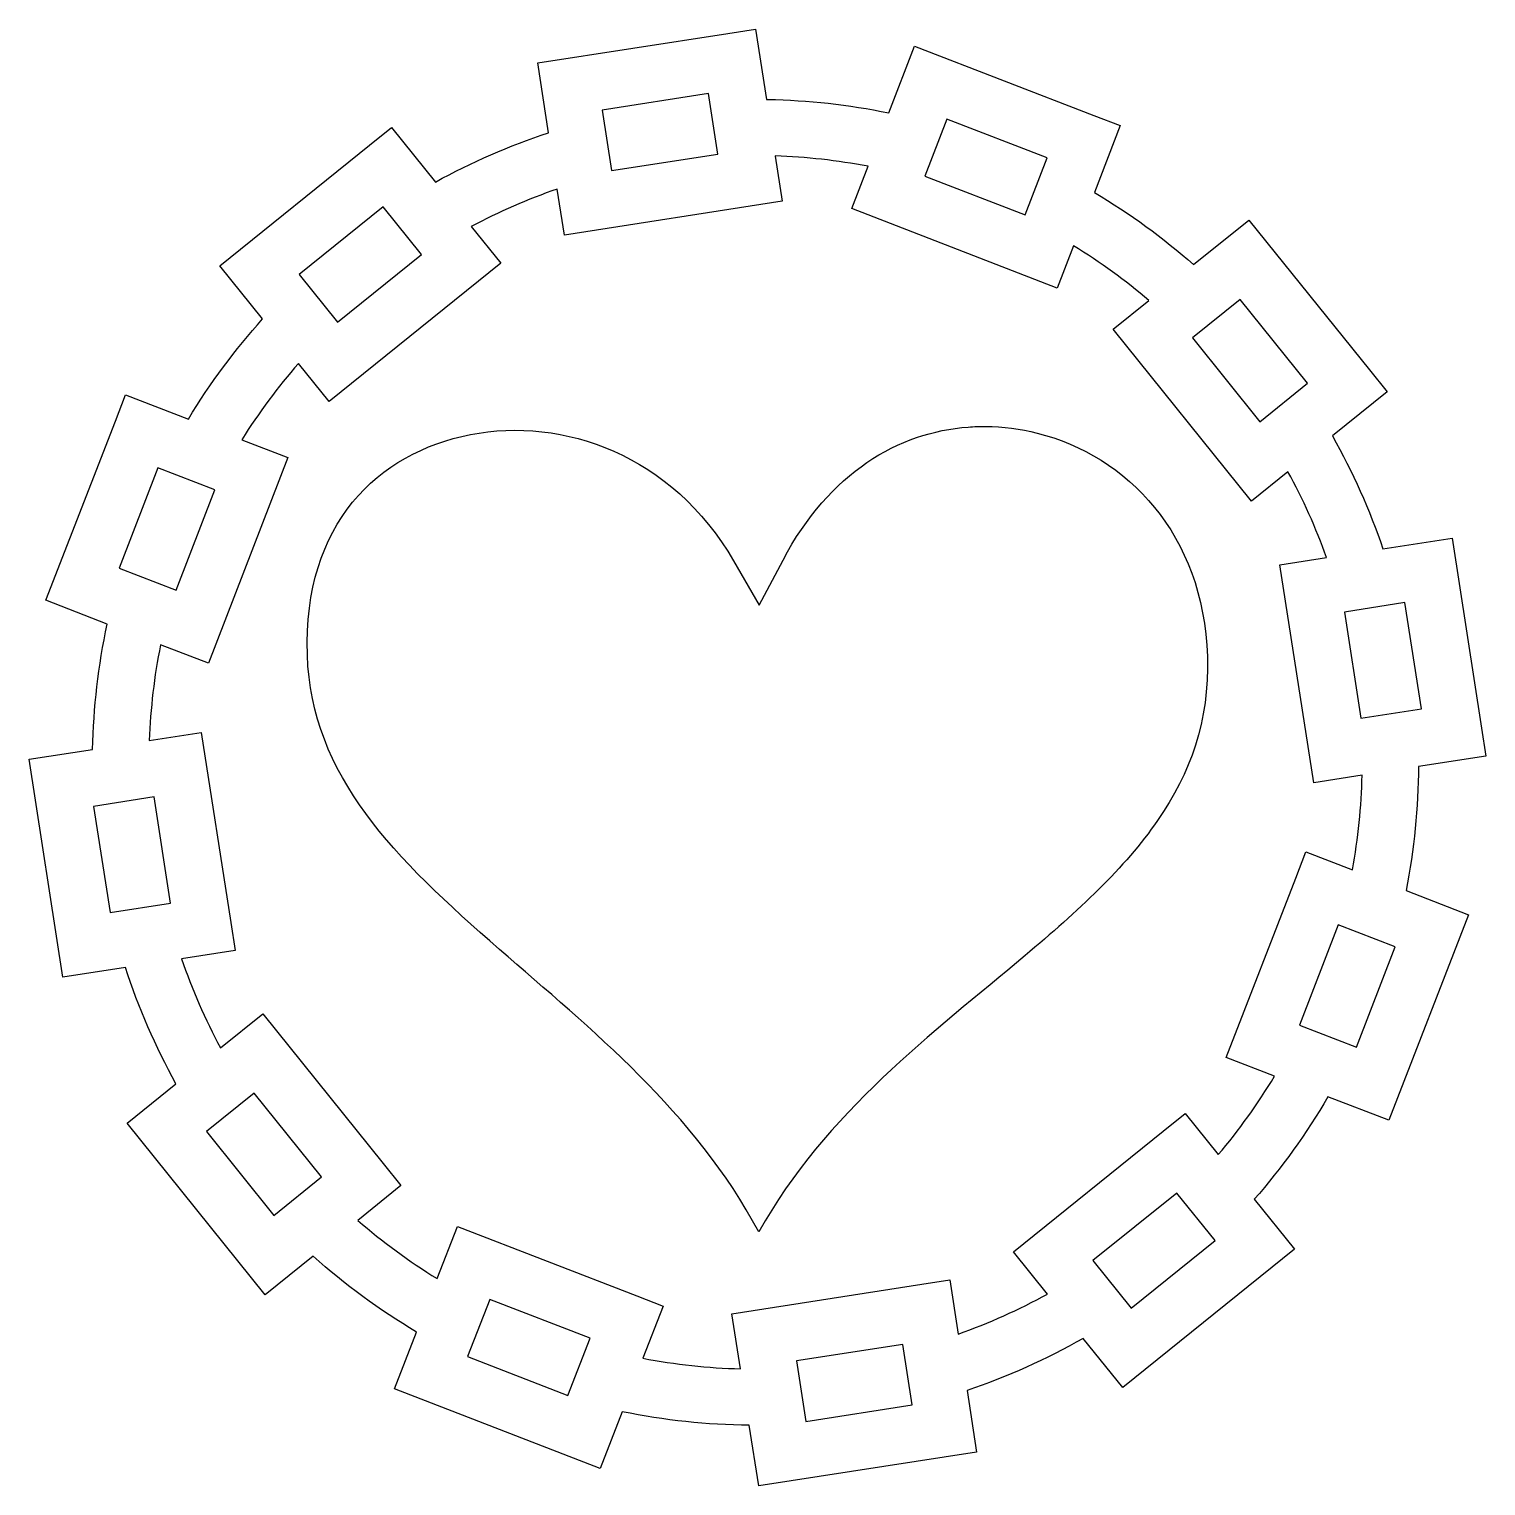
# Model space of a CAD drawing. Header units: centimetres. Extents: x -10.1 to 10.2, y -10 to 10.3.
import ezdxf

# ---------------------------------------------------------------- set-up
doc = ezdxf.new("R2010")
doc.units = ezdxf.units.CM
doc.header["$MEASUREMENT"] = 0
doc.layers.add('Layer 1', color=7, linetype='Continuous')

msp = doc.modelspace()

# ---------------------------------------------------------------- linework, layer by layer
at = {"layer": 'Layer 1'}
for points, knots in [([(0.04554, 10.31892), (0.04554, 10.31892), (-0.34375, 10.25832), (-0.34375, 10.25832), (-0.34375, 10.25832), (-0.34375, 10.25832), (-2.99477, 9.84655), (-2.99477, 9.84655), (-2.99477, 9.84655), (-2.99477, 9.84655), (-2.84356, 8.87331), (-2.84356, 8.87331), (-2.84356, 8.87331), (-3.38946, 8.69335), (-3.91783, 8.46311), (-4.42131, 8.18586), (-4.42131, 8.18586), (-4.42131, 8.18586), (-5.03317, 8.94615), (-5.03317, 8.94615), (-5.03317, 8.94615), (-5.03317, 8.94615), (-5.34015, 8.69905), (-5.34015, 8.69905), (-5.34015, 8.69905), (-5.34015, 8.69905), (-7.42999, 7.01697), (-7.42999, 7.01697), (-7.42999, 7.01697), (-7.42999, 7.01697), (-6.83277, 6.27507), (-6.83277, 6.27507), (-6.83277, 6.27507), (-7.21717, 5.84828), (-7.56493, 5.38202), (-7.86896, 4.87883), (-7.86896, 4.87883), (-7.86896, 4.87883), (-8.74521, 5.21811), (-8.74521, 5.21811), (-8.74521, 5.21811), (-8.74521, 5.21811), (-8.88748, 4.85062), (-8.88748, 4.85062), (-8.88748, 4.85062), (-8.88748, 4.85062), (-9.85633, 2.34901), (-9.85633, 2.34901), (-9.85633, 2.34901), (-9.85633, 2.34901), (-9.00201, 2.01816), (-9.00201, 2.01816), (-9.00201, 2.01816), (-9.12683, 1.43574), (-9.19362, 0.85044), (-9.20463, 0.26945), (-9.20463, 0.26945), (-9.20463, 0.26945), (-10.091, 0.13169), (-10.091, 0.13169), (-10.091, 0.13169), (-10.091, 0.13169), (-9.61872, -2.90862), (-9.61872, -2.90862), (-9.61872, -2.90862), (-9.61872, -2.90862), (-8.74863, -2.77343), (-8.74863, -2.77343), (-8.74863, -2.77343), (-8.56533, -3.33536), (-8.32885, -3.87878), (-8.04274, -4.3958), (-8.04274, -4.3958), (-8.04274, -4.3958), (-8.72439, -4.94449), (-8.72439, -4.94449), (-8.72439, -4.94449), (-8.72439, -4.94449), (-6.79521, -7.34132), (-6.79521, -7.34132), (-6.79521, -7.34132), (-6.79521, -7.34132), (-6.12651, -6.80309), (-6.12651, -6.80309), (-6.12651, -6.80309), (-5.68691, -7.19736), (-5.20531, -7.55267), (-4.68508, -7.86167), (-4.68508, -7.86167), (-4.68508, -7.86167), (-4.99164, -8.65329), (-4.99164, -8.65329), (-4.99164, -8.65329), (-4.99164, -8.65329), (-2.12245, -9.76429), (-2.12245, -9.76429), (-2.12245, -9.76429), (-2.12245, -9.76429), (-1.81606, -8.97322), (-1.81606, -8.97322), (-1.81606, -8.97322), (-1.22487, -9.09509), (-0.63101, -9.15707), (-0.04188, -9.16222), (-0.04188, -9.16222), (-0.04188, -9.16222), (0.08947, -10.00769), (0.08947, -10.00769), (0.08947, -10.00769), (0.08947, -10.00769), (3.12978, -9.53541), (3.12978, -9.53541), (3.12978, -9.53541), (3.12978, -9.53541), (2.99619, -8.67577), (2.99619, -8.67577), (2.99619, -8.67577), (3.55812, -8.4861), (4.10099, -8.24313), (4.61683, -7.95027), (4.61683, -7.95027), (4.61683, -7.95027), (5.16818, -8.63508), (5.16818, -8.63508), (5.16818, -8.63508), (5.16818, -8.63508), (7.56501, -6.70602), (7.56501, -6.70602), (7.56501, -6.70602), (7.56501, -6.70602), (7.00354, -6.00844), (7.00354, -6.00844), (7.00354, -6.00844), (7.38697, -5.57137), (7.73199, -5.09348), (8.03219, -4.57869), (8.03219, -4.57869), (8.03219, -4.57869), (8.88019, -4.90705), (8.88019, -4.90705), (8.88019, -4.90705), (8.88019, -4.90705), (9.99132, -2.03803), (9.99132, -2.03803), (9.99132, -2.03803), (9.99132, -2.03803), (9.12139, -1.70119), (9.12139, -1.70119), (9.12139, -1.70119), (9.23567, -1.12412), (9.29247, -0.54486), (9.29567, 0.02981), (9.29567, 0.02981), (9.29567, 0.02981), (10.23559, 0.1758), (10.23559, 0.1758), (10.23559, 0.1758), (10.23559, 0.1758), (10.17512, 0.56518), (10.17512, 0.56518), (10.17512, 0.56518), (10.17512, 0.56518), (9.76335, 3.21611), (9.76335, 3.21611), (9.76335, 3.21611), (9.76335, 3.21611), (8.79981, 3.06641), (8.79981, 3.06641), (8.79981, 3.06641), (8.61372, 3.61236), (8.37741, 4.14026), (8.09367, 4.64256), (8.09367, 4.64256), (8.09367, 4.64256), (8.85704, 5.25695), (8.85704, 5.25695), (8.85704, 5.25695), (8.85704, 5.25695), (8.60994, 5.56393), (8.60994, 5.56393), (8.60994, 5.56393), (8.60994, 5.56393), (6.92786, 7.65377), (6.92786, 7.65377), (6.92786, 7.65377), (6.92786, 7.65377), (6.15703, 7.03327), (6.15703, 7.03327), (6.15703, 7.03327), (5.7329, 7.407), (5.27015, 7.74439), (4.77244, 8.03974), (4.77244, 8.03974), (4.77244, 8.03974), (5.13348, 8.97216), (5.13348, 8.97216), (5.13348, 8.97216), (5.13348, 8.97216), (4.76607, 9.11448), (4.76607, 9.11448), (4.76607, 9.11448), (4.76607, 9.11448), (2.26442, 10.0832), (2.26442, 10.0832), (2.26442, 10.0832), (2.26442, 10.0832), (1.90329, 9.15045), (1.90329, 9.15045), (1.90329, 9.15045), (1.34203, 9.26599), (0.77825, 9.32798), (0.21868, 9.3381), (0.21868, 9.3381), (0.21168, 9.33827), (0.20476, 9.33818), (0.19785, 9.33831), (0.19785, 9.33831), (0.19785, 9.33831), (0.04562, 10.3188), (0.04562, 10.3188), (0.04562, 10.3188), (0.04562, 10.3188), (0.04554, 10.31892), (0.04554, 10.31892)], [0, 0, 0, 0, 0.01754386, 0.01754386, 0.01754386, 0.01754386, 0.03508772, 0.03508772, 0.03508772, 0.03508772, 0.05263158, 0.05263158, 0.05263158, 0.05263158, 0.07017544, 0.07017544, 0.07017544, 0.07017544, 0.0877193, 0.0877193, 0.0877193, 0.0877193, 0.10526316, 0.10526316, 0.10526316, 0.10526316, 0.12280702, 0.12280702, 0.12280702, 0.12280702, 0.14035088, 0.14035088, 0.14035088, 0.14035088, 0.15789474, 0.15789474, 0.15789474, 0.15789474, 0.1754386, 0.1754386, 0.1754386, 0.1754386, 0.19298246, 0.19298246, 0.19298246, 0.19298246, 0.21052632, 0.21052632, 0.21052632, 0.21052632, 0.22807018, 0.22807018, 0.22807018, 0.22807018, 0.24561404, 0.24561404, 0.24561404, 0.24561404, 0.26315789, 0.26315789, 0.26315789, 0.26315789, 0.28070175, 0.28070175, 0.28070175, 0.28070175, 0.29824561, 0.29824561, 0.29824561, 0.29824561, 0.31578947, 0.31578947, 0.31578947, 0.31578947, 0.33333333, 0.33333333, 0.33333333, 0.33333333, 0.35087719, 0.35087719, 0.35087719, 0.35087719, 0.36842105, 0.36842105, 0.36842105, 0.36842105, 0.38596491, 0.38596491, 0.38596491, 0.38596491, 0.40350877, 0.40350877, 0.40350877, 0.40350877, 0.42105263, 0.42105263, 0.42105263, 0.42105263, 0.43859649, 0.43859649, 0.43859649, 0.43859649, 0.45614035, 0.45614035, 0.45614035, 0.45614035, 0.47368421, 0.47368421, 0.47368421, 0.47368421, 0.49122807, 0.49122807, 0.49122807, 0.49122807, 0.50877193, 0.50877193, 0.50877193, 0.50877193, 0.52631579, 0.52631579, 0.52631579, 0.52631579, 0.54385965, 0.54385965, 0.54385965, 0.54385965, 0.56140351, 0.56140351, 0.56140351, 0.56140351, 0.57894737, 0.57894737, 0.57894737, 0.57894737, 0.59649123, 0.59649123, 0.59649123, 0.59649123, 0.61403509, 0.61403509, 0.61403509, 0.61403509, 0.63157895, 0.63157895, 0.63157895, 0.63157895, 0.64912281, 0.64912281, 0.64912281, 0.64912281, 0.66666667, 0.66666667, 0.66666667, 0.66666667, 0.68421053, 0.68421053, 0.68421053, 0.68421053, 0.70175439, 0.70175439, 0.70175439, 0.70175439, 0.71929825, 0.71929825, 0.71929825, 0.71929825, 0.73684211, 0.73684211, 0.73684211, 0.73684211, 0.75438596, 0.75438596, 0.75438596, 0.75438596, 0.77192982, 0.77192982, 0.77192982, 0.77192982, 0.78947368, 0.78947368, 0.78947368, 0.78947368, 0.80701754, 0.80701754, 0.80701754, 0.80701754, 0.8245614, 0.8245614, 0.8245614, 0.8245614, 0.84210526, 0.84210526, 0.84210526, 0.84210526, 0.85964912, 0.85964912, 0.85964912, 0.85964912, 0.87719298, 0.87719298, 0.87719298, 0.87719298, 0.89473684, 0.89473684, 0.89473684, 0.89473684, 0.9122807, 0.9122807, 0.9122807, 0.9122807, 0.92982456, 0.92982456, 0.92982456, 0.92982456, 0.94736842, 0.94736842, 0.94736842, 0.94736842, 0.96491228, 0.96491228, 0.96491228, 0.96491228, 1, 1, 1, 1]), ([(-0.61219, 9.41919), (-0.61219, 9.41919), (-0.48113, 8.57549), (-0.48113, 8.57549), (-0.48113, 8.57549), (-0.48113, 8.57549), (-1.96392, 8.34513), (-1.96392, 8.34513), (-1.96392, 8.34513), (-1.96392, 8.34513), (-2.09506, 9.18874), (-2.09506, 9.18874), (-2.09506, 9.18874), (-2.09506, 9.18874), (-0.61218, 9.41919), (-0.61218, 9.41919), (-0.61218, 9.41919), (-0.61218, 9.41919), (-0.61219, 9.41919), (-0.61219, 9.41919)], [0, 0, 0, 0, 0.16666667, 0.16666667, 0.16666667, 0.16666667, 0.33333333, 0.33333333, 0.33333333, 0.33333333, 0.5, 0.5, 0.5, 0.5, 0.66666667, 0.66666667, 0.66666667, 0.66666667, 1, 1, 1, 1]), ([(2.71473, 9.06371), (2.71473, 9.06371), (4.11403, 8.52185), (4.11403, 8.52185), (4.11403, 8.52185), (4.11403, 8.52185), (3.8057, 7.72563), (3.8057, 7.72563), (3.8057, 7.72563), (3.8057, 7.72563), (2.4064, 8.26761), (2.4064, 8.26761), (2.4064, 8.26761), (2.4064, 8.26761), (2.71465, 9.06374), (2.71465, 9.06374), (2.71465, 9.06374), (2.71465, 9.06374), (2.71473, 9.06371), (2.71473, 9.06371)], [0, 0, 0, 0, 0.16666667, 0.16666667, 0.16666667, 0.16666667, 0.33333333, 0.33333333, 0.33333333, 0.33333333, 0.5, 0.5, 0.5, 0.5, 0.66666667, 0.66666667, 0.66666667, 0.66666667, 1, 1, 1, 1]), ([(0.32048, 8.54871), (0.75059, 8.53437), (1.18307, 8.48723), (1.61449, 8.40509), (1.61449, 8.40509), (1.61449, 8.40509), (1.38678, 7.81727), (1.38678, 7.81727), (1.38678, 7.81727), (1.38678, 7.81727), (4.25597, 6.70614), (4.25597, 6.70614), (4.25597, 6.70614), (4.25597, 6.70614), (4.48376, 7.29447), (4.48376, 7.29447), (4.48376, 7.29447), (4.85686, 7.0655), (5.20736, 6.81009), (5.53416, 6.53207), (5.53416, 6.53207), (5.53416, 6.53207), (5.03481, 6.13021), (5.03481, 6.13021), (5.03481, 6.13021), (5.03481, 6.13021), (6.96399, 3.73338), (6.96399, 3.73338), (6.96399, 3.73338), (6.96399, 3.73338), (7.47414, 4.14389), (7.47414, 4.14389), (7.47414, 4.14389), (7.68439, 3.75847), (7.86512, 3.35746), (8.01334, 2.94421), (8.01334, 2.94421), (8.01334, 2.94421), (7.36214, 2.84309), (7.36214, 2.84309), (7.36214, 2.84309), (7.36214, 2.84309), (7.83442, -0.19722), (7.83442, -0.19722), (7.83442, -0.19722), (7.83442, -0.19722), (8.50826, -0.09252), (8.50826, -0.09252), (8.50826, -0.09252), (8.49873, -0.53081), (8.45437, -0.97181), (8.37442, -1.41196), (8.37442, -1.41196), (8.37442, -1.41196), (7.72524, -1.16047), (7.72524, -1.16047), (7.72524, -1.16047), (7.72524, -1.16047), (7.58301, -1.52792), (7.58301, -1.52792), (7.58301, -1.52792), (7.58301, -1.52792), (6.61412, -4.02962), (6.61412, -4.02962), (6.61412, -4.02962), (6.61412, -4.02962), (7.28775, -4.29056), (7.28775, -4.29056), (7.28775, -4.29056), (7.053, -4.68019), (6.78975, -5.04579), (6.50203, -5.38566), (6.50203, -5.38566), (6.50203, -5.38566), (6.0413, -4.81323), (6.0413, -4.81323), (6.0413, -4.81323), (6.0413, -4.81323), (5.7344, -5.06033), (5.7344, -5.06033), (5.7344, -5.06033), (5.7344, -5.06033), (3.64456, -6.74241), (3.64456, -6.74241), (3.64456, -6.74241), (3.64456, -6.74241), (4.11853, -7.33124), (4.11853, -7.33124), (4.11853, -7.33124), (3.7192, -7.5503), (3.30309, -7.73719), (2.87398, -7.88954), (2.87398, -7.88954), (2.87398, -7.88954), (2.75675, -7.1344), (2.75675, -7.1344), (2.75675, -7.1344), (2.75675, -7.1344), (2.36733, -7.19483), (2.36733, -7.19483), (2.36733, -7.19483), (2.36733, -7.19483), (-0.2836, -7.60664), (-0.2836, -7.60664), (-0.2836, -7.60664), (-0.2836, -7.60664), (-0.16435, -8.37418), (-0.16435, -8.37418), (-0.16435, -8.37418), (-0.61723, -8.36271), (-1.07299, -8.3146), (-1.52756, -8.22786), (-1.52756, -8.22786), (-1.52756, -8.22786), (-1.24503, -7.49835), (-1.24503, -7.49835), (-1.24503, -7.49835), (-1.24503, -7.49835), (-1.61244, -7.35603), (-1.61244, -7.35603), (-1.61244, -7.35603), (-1.61244, -7.35603), (-4.11414, -6.38726), (-4.11414, -6.38726), (-4.11414, -6.38726), (-4.11414, -6.38726), (-4.39645, -7.11634), (-4.39645, -7.11634), (-4.39645, -7.11634), (-4.79199, -6.87333), (-5.16222, -6.60088), (-5.50547, -6.30309), (-5.50547, -6.30309), (-5.50547, -6.30309), (-4.90238, -5.81765), (-4.90238, -5.81765), (-4.90238, -5.81765), (-4.90238, -5.81765), (-5.14948, -5.51067), (-5.14948, -5.51067), (-5.14948, -5.51067), (-5.14948, -5.51067), (-6.83148, -3.42083), (-6.83148, -3.42083), (-6.83148, -3.42083), (-6.83148, -3.42083), (-7.42267, -3.8967), (-7.42267, -3.8967), (-7.42267, -3.8967), (-7.63596, -3.49682), (-7.81665, -3.08024), (-7.96352, -2.65148), (-7.96352, -2.65148), (-7.96352, -2.65148), (-7.21765, -2.53552), (-7.21765, -2.53552), (-7.21765, -2.53552), (-7.21765, -2.53552), (-7.2782, -2.14623), (-7.2782, -2.14623), (-7.2782, -2.14623), (-7.2782, -2.14623), (-7.68997, 0.50474), (-7.68997, 0.50474), (-7.68997, 0.50474), (-7.68997, 0.50474), (-8.4145, 0.39215), (-8.4145, 0.39215), (-8.4145, 0.39215), (-8.39827, 0.83685), (-8.34674, 1.284), (-8.25785, 1.72984), (-8.25785, 1.72984), (-8.25785, 1.72984), (-7.5905, 1.47143), (-7.5905, 1.47143), (-7.5905, 1.47143), (-7.5905, 1.47143), (-6.47937, 4.34054), (-6.47937, 4.34054), (-6.47937, 4.34054), (-6.47937, 4.34054), (-7.12277, 4.58975), (-7.12277, 4.58975), (-7.12277, 4.58975), (-6.88562, 4.96867), (-6.62097, 5.32389), (-6.33313, 5.65407), (-6.33313, 5.65407), (-6.33313, 5.65407), (-5.90647, 5.12402), (-5.90647, 5.12402), (-5.90647, 5.12402), (-5.90647, 5.12402), (-3.50964, 7.0532), (-3.50964, 7.0532), (-3.50964, 7.0532), (-3.50964, 7.0532), (-3.92196, 7.56541), (-3.92196, 7.56541), (-3.92196, 7.56541), (-3.53591, 7.77009), (-3.1346, 7.94475), (-2.72165, 8.08774), (-2.72165, 8.08774), (-2.72165, 8.08774), (-2.62188, 7.44535), (-2.62188, 7.44535), (-2.62188, 7.44535), (-2.62188, 7.44535), (0.41843, 7.91772), (0.41843, 7.91772), (0.41843, 7.91772), (0.41843, 7.91772), (0.32043, 8.54855), (0.32043, 8.54855), (0.32043, 8.54855), (0.32043, 8.54855), (0.32048, 8.54871), (0.32048, 8.54871)], [0, 0, 0, 0, 0.01785714, 0.01785714, 0.01785714, 0.01785714, 0.03571429, 0.03571429, 0.03571429, 0.03571429, 0.05357143, 0.05357143, 0.05357143, 0.05357143, 0.07142857, 0.07142857, 0.07142857, 0.07142857, 0.08928571, 0.08928571, 0.08928571, 0.08928571, 0.10714286, 0.10714286, 0.10714286, 0.10714286, 0.125, 0.125, 0.125, 0.125, 0.14285714, 0.14285714, 0.14285714, 0.14285714, 0.16071429, 0.16071429, 0.16071429, 0.16071429, 0.17857143, 0.17857143, 0.17857143, 0.17857143, 0.19642857, 0.19642857, 0.19642857, 0.19642857, 0.21428571, 0.21428571, 0.21428571, 0.21428571, 0.23214286, 0.23214286, 0.23214286, 0.23214286, 0.25, 0.25, 0.25, 0.25, 0.26785714, 0.26785714, 0.26785714, 0.26785714, 0.28571429, 0.28571429, 0.28571429, 0.28571429, 0.30357143, 0.30357143, 0.30357143, 0.30357143, 0.32142857, 0.32142857, 0.32142857, 0.32142857, 0.33928571, 0.33928571, 0.33928571, 0.33928571, 0.35714286, 0.35714286, 0.35714286, 0.35714286, 0.375, 0.375, 0.375, 0.375, 0.39285714, 0.39285714, 0.39285714, 0.39285714, 0.41071429, 0.41071429, 0.41071429, 0.41071429, 0.42857143, 0.42857143, 0.42857143, 0.42857143, 0.44642857, 0.44642857, 0.44642857, 0.44642857, 0.46428571, 0.46428571, 0.46428571, 0.46428571, 0.48214286, 0.48214286, 0.48214286, 0.48214286, 0.5, 0.5, 0.5, 0.5, 0.51785714, 0.51785714, 0.51785714, 0.51785714, 0.53571429, 0.53571429, 0.53571429, 0.53571429, 0.55357143, 0.55357143, 0.55357143, 0.55357143, 0.57142857, 0.57142857, 0.57142857, 0.57142857, 0.58928571, 0.58928571, 0.58928571, 0.58928571, 0.60714286, 0.60714286, 0.60714286, 0.60714286, 0.625, 0.625, 0.625, 0.625, 0.64285714, 0.64285714, 0.64285714, 0.64285714, 0.66071429, 0.66071429, 0.66071429, 0.66071429, 0.67857143, 0.67857143, 0.67857143, 0.67857143, 0.69642857, 0.69642857, 0.69642857, 0.69642857, 0.71428571, 0.71428571, 0.71428571, 0.71428571, 0.73214286, 0.73214286, 0.73214286, 0.73214286, 0.75, 0.75, 0.75, 0.75, 0.76785714, 0.76785714, 0.76785714, 0.76785714, 0.78571429, 0.78571429, 0.78571429, 0.78571429, 0.80357143, 0.80357143, 0.80357143, 0.80357143, 0.82142857, 0.82142857, 0.82142857, 0.82142857, 0.83928571, 0.83928571, 0.83928571, 0.83928571, 0.85714286, 0.85714286, 0.85714286, 0.85714286, 0.875, 0.875, 0.875, 0.875, 0.89285714, 0.89285714, 0.89285714, 0.89285714, 0.91071429, 0.91071429, 0.91071429, 0.91071429, 0.92857143, 0.92857143, 0.92857143, 0.92857143, 0.94642857, 0.94642857, 0.94642857, 0.94642857, 0.96428571, 0.96428571, 0.96428571, 0.96428571, 1, 1, 1, 1]), ([(-5.15293, 7.83801), (-5.15293, 7.83801), (-4.61765, 7.17294), (-4.61765, 7.17294), (-4.61765, 7.17294), (-4.61765, 7.17294), (-5.78667, 6.23209), (-5.78667, 6.23209), (-5.78667, 6.23209), (-5.78667, 6.23209), (-6.32195, 6.89708), (-6.32195, 6.89708), (-6.32195, 6.89708), (-6.32195, 6.89708), (-5.15293, 7.8381), (-5.15293, 7.8381), (-5.15293, 7.8381), (-5.15293, 7.8381), (-5.15293, 7.83801), (-5.15293, 7.83801)], [0, 0, 0, 0, 0.16666667, 0.16666667, 0.16666667, 0.16666667, 0.33333333, 0.33333333, 0.33333333, 0.33333333, 0.5, 0.5, 0.5, 0.5, 0.66666667, 0.66666667, 0.66666667, 0.66666667, 1, 1, 1, 1]), ([(6.80815, 6.54565), (6.80815, 6.54565), (7.74904, 5.37667), (7.74904, 5.37667), (7.74904, 5.37667), (7.74904, 5.37667), (7.08388, 4.84131), (7.08388, 4.84131), (7.08388, 4.84131), (7.08388, 4.84131), (6.14303, 6.01021), (6.14303, 6.01021), (6.14303, 6.01021), (6.14303, 6.01021), (6.80815, 6.54562), (6.80815, 6.54562), (6.80815, 6.54562), (6.80815, 6.54562), (6.80815, 6.54565), (6.80815, 6.54565)], [0, 0, 0, 0, 0.16666667, 0.16666667, 0.16666667, 0.16666667, 0.33333333, 0.33333333, 0.33333333, 0.33333333, 0.5, 0.5, 0.5, 0.5, 0.66666667, 0.66666667, 0.66666667, 0.66666667, 1, 1, 1, 1]), ([(3.25575, 4.77459), (3.17487, 4.77522), (3.09382, 4.77269), (3.01286, 4.7667), (3.01286, 4.7667), (2.04161, 4.69501), (1.07596, 4.13405), (0.42839, 2.91106), (0.42839, 2.91106), (0.42839, 2.91106), (0.09501, 2.28137), (0.09501, 2.28137), (0.09501, 2.28137), (0.09501, 2.28137), (-0.2611, 2.89854), (-0.2611, 2.89854), (-0.2611, 2.89854), (-1.11403, 4.3767), (-2.64359, 4.91518), (-3.93363, 4.66158), (-3.93363, 4.66158), (-5.22363, 4.40807), (-6.2667, 3.42256), (-6.20847, 1.58964), (-6.20847, 1.58964), (-6.15458, -0.1072), (-4.98349, -1.25446), (-3.52701, -2.52342), (-3.52701, -2.52342), (-2.26007, -3.62721), (-0.79992, -4.79138), (0.08944, -6.4652), (0.08944, -6.4652), (1.02106, -4.79927), (2.52911, -3.68422), (3.80583, -2.60881), (3.80583, -2.60881), (4.53896, -1.9913), (5.19809, -1.3867), (5.65532, -0.72238), (5.65532, -0.72238), (6.11267, -0.05802), (6.37766, 0.65483), (6.34924, 1.56494), (6.34924, 1.56494), (6.29602, 3.27106), (5.22842, 4.36818), (3.97451, 4.68183), (3.97451, 4.68183), (3.73938, 4.74061), (3.49818, 4.77241), (3.25567, 4.7746), (3.25567, 4.7746), (3.25567, 4.7746), (3.25575, 4.77459), (3.25575, 4.77459)], [0, 0, 0, 0, 0.06666667, 0.06666667, 0.06666667, 0.06666667, 0.13333333, 0.13333333, 0.13333333, 0.13333333, 0.2, 0.2, 0.2, 0.2, 0.26666667, 0.26666667, 0.26666667, 0.26666667, 0.33333333, 0.33333333, 0.33333333, 0.33333333, 0.4, 0.4, 0.4, 0.4, 0.46666667, 0.46666667, 0.46666667, 0.46666667, 0.53333333, 0.53333333, 0.53333333, 0.53333333, 0.6, 0.6, 0.6, 0.6, 0.66666667, 0.66666667, 0.66666667, 0.66666667, 0.73333333, 0.73333333, 0.73333333, 0.73333333, 0.8, 0.8, 0.8, 0.8, 0.86666667, 0.86666667, 0.86666667, 0.86666667, 1, 1, 1, 1]), ([(-8.29503, 4.19854), (-8.29503, 4.19854), (-7.4989, 3.89029), (-7.4989, 3.89029), (-7.4989, 3.89029), (-7.4989, 3.89029), (-8.04076, 2.4909), (-8.04076, 2.4909), (-8.04076, 2.4909), (-8.04076, 2.4909), (-8.83689, 2.79915), (-8.83689, 2.79915), (-8.83689, 2.79915), (-8.83689, 2.79915), (-8.29503, 4.19854), (-8.29503, 4.19854)], [0, 0, 0, 0, 0.2, 0.2, 0.2, 0.2, 0.4, 0.4, 0.4, 0.4, 0.6, 0.6, 0.6, 0.6, 1, 1, 1, 1]), ([(9.10558, 2.31633), (9.10558, 2.31633), (9.33594, 0.83354), (9.33594, 0.83354), (9.33594, 0.83354), (9.33594, 0.83354), (8.49216, 0.7024), (8.49216, 0.7024), (8.49216, 0.7024), (8.49216, 0.7024), (8.26184, 2.18519), (8.26184, 2.18519), (8.26184, 2.18519), (8.26184, 2.18519), (9.10562, 2.31633), (9.10562, 2.31633), (9.10562, 2.31633), (9.10562, 2.31633), (9.10558, 2.31633), (9.10558, 2.31633)], [0, 0, 0, 0, 0.16666667, 0.16666667, 0.16666667, 0.16666667, 0.33333333, 0.33333333, 0.33333333, 0.33333333, 0.5, 0.5, 0.5, 0.5, 0.66666667, 0.66666667, 0.66666667, 0.66666667, 1, 1, 1, 1]), ([(-8.34774, -0.39507), (-8.34774, -0.39507), (-8.11729, -1.87791), (-8.11729, -1.87791), (-8.11729, -1.87791), (-8.11729, -1.87791), (-8.9609, -2.00897), (-8.9609, -2.00897), (-8.9609, -2.00897), (-8.9609, -2.00897), (-9.19135, -0.52622), (-9.19135, -0.52622), (-9.19135, -0.52622), (-9.19135, -0.52622), (-8.3477, -0.39508), (-8.3477, -0.39508), (-8.3477, -0.39508), (-8.3477, -0.39508), (-8.34774, -0.39507), (-8.34774, -0.39507)], [0, 0, 0, 0, 0.16666667, 0.16666667, 0.16666667, 0.16666667, 0.33333333, 0.33333333, 0.33333333, 0.33333333, 0.5, 0.5, 0.5, 0.5, 0.66666667, 0.66666667, 0.66666667, 0.66666667, 1, 1, 1, 1]), ([(8.17561, -2.18004), (8.17561, -2.18004), (8.97174, -2.48837), (8.97174, -2.48837), (8.97174, -2.48837), (8.97174, -2.48837), (8.42988, -3.88771), (8.42988, -3.88771), (8.42988, -3.88771), (8.42988, -3.88771), (7.63375, -3.57938), (7.63375, -3.57938), (7.63375, -3.57938), (7.63375, -3.57938), (8.17561, -2.17999), (8.17561, -2.17999), (8.17561, -2.17999), (8.17561, -2.17999), (8.17561, -2.18004), (8.17561, -2.18004)], [0, 0, 0, 0, 0.16666667, 0.16666667, 0.16666667, 0.16666667, 0.33333333, 0.33333333, 0.33333333, 0.33333333, 0.5, 0.5, 0.5, 0.5, 0.66666667, 0.66666667, 0.66666667, 0.66666667, 1, 1, 1, 1]), ([(-6.95114, -4.52884), (-6.95114, -4.52884), (-6.01025, -5.69786), (-6.01025, -5.69786), (-6.01025, -5.69786), (-6.01025, -5.69786), (-6.67545, -6.23318), (-6.67545, -6.23318), (-6.67545, -6.23318), (-6.67545, -6.23318), (-7.6163, -5.0642), (-7.6163, -5.0642), (-7.6163, -5.0642), (-7.6163, -5.0642), (-6.95114, -4.52884), (-6.95114, -4.52884)], [0, 0, 0, 0, 0.2, 0.2, 0.2, 0.2, 0.4, 0.4, 0.4, 0.4, 0.6, 0.6, 0.6, 0.6, 1, 1, 1, 1]), ([(5.92165, -5.92123), (5.92165, -5.92123), (6.45697, -6.58622), (6.45697, -6.58622), (6.45697, -6.58622), (6.45697, -6.58622), (5.28795, -7.52724), (5.28795, -7.52724), (5.28795, -7.52724), (5.28795, -7.52724), (4.75263, -6.86208), (4.75263, -6.86208), (4.75263, -6.86208), (4.75263, -6.86208), (5.92165, -5.92123), (5.92165, -5.92123)], [0, 0, 0, 0, 0.2, 0.2, 0.2, 0.2, 0.4, 0.4, 0.4, 0.4, 0.6, 0.6, 0.6, 0.6, 1, 1, 1, 1]), ([(-3.66376, -7.4068), (-3.66376, -7.4068), (-2.26437, -7.94874), (-2.26437, -7.94874), (-2.26437, -7.94874), (-2.26437, -7.94874), (-2.57262, -8.74487), (-2.57262, -8.74487), (-2.57262, -8.74487), (-2.57262, -8.74487), (-3.97196, -8.20301), (-3.97196, -8.20301), (-3.97196, -8.20301), (-3.97196, -8.20301), (-3.66371, -7.40679), (-3.66371, -7.40679), (-3.66371, -7.40679), (-3.66371, -7.40679), (-3.66376, -7.4068), (-3.66376, -7.4068)], [0, 0, 0, 0, 0.16666667, 0.16666667, 0.16666667, 0.16666667, 0.33333333, 0.33333333, 0.33333333, 0.33333333, 0.5, 0.5, 0.5, 0.5, 0.66666667, 0.66666667, 0.66666667, 0.66666667, 1, 1, 1, 1]), ([(2.09899, -8.03397), (2.09899, -8.03397), (2.23013, -8.87775), (2.23013, -8.87775), (2.23013, -8.87775), (2.23013, -8.87775), (0.74734, -9.10811), (0.74734, -9.10811), (0.74734, -9.10811), (0.74734, -9.10811), (0.6162, -8.26441), (0.6162, -8.26441), (0.6162, -8.26441), (0.6162, -8.26441), (2.09899, -8.03396), (2.09899, -8.03396), (2.09899, -8.03396), (2.09899, -8.03396), (2.09899, -8.03397), (2.09899, -8.03397)], [0, 0, 0, 0, 0.16666667, 0.16666667, 0.16666667, 0.16666667, 0.33333333, 0.33333333, 0.33333333, 0.33333333, 0.5, 0.5, 0.5, 0.5, 0.66666667, 0.66666667, 0.66666667, 0.66666667, 1, 1, 1, 1])]:
    msp.add_open_spline(points, degree=3, knots=knots, dxfattribs=at)

doc.saveas('drawing.dxf')
